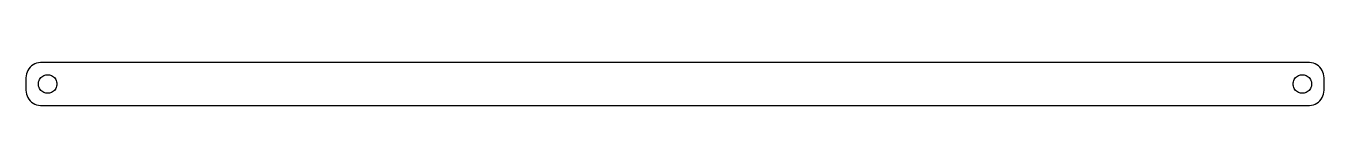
# Model space of a CAD drawing. Header units: metres. Extents: x -210 to 210, y 17 to 31.
import ezdxf

# ---------------------------------------------------------------- set-up
doc = ezdxf.new("R2010")
doc.units = ezdxf.units.M

msp = doc.modelspace()

# ---------------------------------------------------------------- linework, layer by layer
for p, q in [((-208.145, 29.4227), (-208.545, 28.9389)), ((-207.687, 29.8526), (-208.145, 29.4227)), ((-207.179, 30.2216), (-207.687, 29.8526)), ((-206.629, 30.5241), (-207.179, 30.2216)), ((-206.045, 30.7553), (-206.629, 30.5241)), ((-205.437, 30.9114), (-206.045, 30.7553)), ((-204.814, 30.9901), (-205.437, 30.9114)), ((204.814, 30.9901), (-204.814, 30.9901)), ((205.437, 30.9114), (204.814, 30.9901)), ((206.045, 30.7553), (205.437, 30.9114)), ((206.629, 30.5241), (206.045, 30.7553)), ((207.179, 30.2216), (206.629, 30.5241)), ((207.687, 29.8526), (207.179, 30.2216)), ((208.145, 29.4227), (207.687, 29.8526)), ((208.545, 28.9389), (208.145, 29.4227)), ((-209.461, 26.6267), (-209.5, 26)), ((-209.5, 26), (-209.5, 22)), ((-209.343, 27.2434), (-209.461, 26.6267)), ((-209.149, 27.8406), (-209.343, 27.2434)), ((-208.882, 28.4088), (-209.149, 27.8406)), ((-208.545, 28.9389), (-208.882, 28.4088)), ((-205.289, 25.1044), (-205.129, 25.4453)), ((-205.129, 25.4453), (-204.927, 25.7634)), ((-204.927, 25.7634), (-204.687, 26.0536)), ((-204.687, 26.0536), (-204.412, 26.3115)), ((-204.412, 26.3115), (-204.107, 26.533)), ((-204.107, 26.533), (-203.777, 26.7145)), ((-203.777, 26.7145), (-203.427, 26.8532)), ((-203.427, 26.8532), (-203.062, 26.9469)), ((-203.062, 26.9469), (-202.688, 26.9941)), ((-202.688, 26.9941), (-202.312, 26.9941)), ((-202.312, 26.9941), (-201.938, 26.9469)), ((-201.938, 26.9469), (-201.573, 26.8532)), ((-201.573, 26.8532), (-201.223, 26.7145)), ((-201.223, 26.7145), (-200.893, 26.533)), ((-200.893, 26.533), (-200.588, 26.3115)), ((-200.588, 26.3115), (-200.313, 26.0536)), ((-200.313, 26.0536), (-200.073, 25.7634)), ((-200.073, 25.7634), (-199.871, 25.4453)), ((-199.871, 25.4453), (-199.711, 25.1044)), ((199.711, 25.1044), (199.871, 25.4453)), ((199.871, 25.4453), (200.073, 25.7634)), ((200.073, 25.7634), (200.313, 26.0536)), ((200.313, 26.0536), (200.588, 26.3115)), ((200.588, 26.3115), (200.893, 26.533)), ((200.893, 26.533), (201.223, 26.7145)), ((201.223, 26.7145), (201.573, 26.8532)), ((201.573, 26.8532), (201.938, 26.9469)), ((201.938, 26.9469), (202.312, 26.9941)), ((202.312, 26.9941), (202.688, 26.9941)), ((202.688, 26.9941), (203.062, 26.9469)), ((203.062, 26.9469), (203.427, 26.8532)), ((203.427, 26.8532), (203.777, 26.7145)), ((203.777, 26.7145), (204.107, 26.533)), ((204.107, 26.533), (204.412, 26.3115)), ((204.412, 26.3115), (204.687, 26.0536)), ((204.687, 26.0536), (204.927, 25.7634)), ((204.927, 25.7634), (205.129, 25.4453)), ((205.129, 25.4453), (205.289, 25.1044)), ((208.882, 28.4088), (208.545, 28.9389)), ((209.149, 27.8406), (208.882, 28.4088)), ((209.343, 27.2434), (209.149, 27.8406)), ((209.461, 26.6267), (209.343, 27.2434)), ((209.5, 26), (209.461, 26.6267)), ((209.5, 22), (209.5, 26)), ((-209.5, 22), (-209.461, 21.3733)), ((-209.461, 21.3733), (-209.343, 20.7566)), ((-205.5, 24), (-205.476, 24.376)), ((-205.476, 23.624), (-205.5, 24)), ((-205.476, 24.376), (-205.406, 24.7461)), ((-205.406, 23.2539), (-205.476, 23.624)), ((-205.406, 24.7461), (-205.289, 25.1044)), ((-205.289, 22.8956), (-205.406, 23.2539)), ((-205.129, 22.5547), (-205.289, 22.8956)), ((-204.927, 22.2366), (-205.129, 22.5547)), ((-204.687, 21.9464), (-204.927, 22.2366)), ((-204.412, 21.6885), (-204.687, 21.9464)), ((-204.107, 21.467), (-204.412, 21.6885)), ((-203.777, 21.2855), (-204.107, 21.467)), ((-203.427, 21.1468), (-203.777, 21.2855)), ((-203.062, 21.0531), (-203.427, 21.1468)), ((-202.688, 21.0059), (-203.062, 21.0531)), ((-202.312, 21.0059), (-202.688, 21.0059)), ((-201.938, 21.0531), (-202.312, 21.0059)), ((-201.573, 21.1468), (-201.938, 21.0531)), ((-201.223, 21.2855), (-201.573, 21.1468)), ((-200.893, 21.467), (-201.223, 21.2855)), ((-200.588, 21.6885), (-200.893, 21.467)), ((-200.313, 21.9464), (-200.588, 21.6885)), ((-200.073, 22.2366), (-200.313, 21.9464)), ((-199.871, 22.5547), (-200.073, 22.2366)), ((-199.711, 22.8956), (-199.871, 22.5547)), ((-199.711, 25.1044), (-199.594, 24.7461)), ((-199.594, 23.2539), (-199.711, 22.8956)), ((-199.594, 24.7461), (-199.524, 24.376)), ((-199.524, 23.624), (-199.594, 23.2539)), ((-199.524, 24.376), (-199.5, 24)), ((-199.5, 24), (-199.524, 23.624)), ((199.5, 24), (199.524, 24.376)), ((199.524, 23.624), (199.5, 24)), ((199.524, 24.376), (199.594, 24.7461)), ((199.594, 23.2539), (199.524, 23.624)), ((199.594, 24.7461), (199.711, 25.1044)), ((199.711, 22.8956), (199.594, 23.2539)), ((199.871, 22.5547), (199.711, 22.8956)), ((200.073, 22.2366), (199.871, 22.5547)), ((200.313, 21.9464), (200.073, 22.2366)), ((200.588, 21.6885), (200.313, 21.9464)), ((200.893, 21.467), (200.588, 21.6885)), ((201.223, 21.2855), (200.893, 21.467)), ((201.573, 21.1468), (201.223, 21.2855)), ((201.938, 21.0531), (201.573, 21.1468)), ((202.312, 21.0059), (201.938, 21.0531)), ((202.688, 21.0059), (202.312, 21.0059)), ((203.062, 21.0531), (202.688, 21.0059)), ((203.427, 21.1468), (203.062, 21.0531)), ((203.777, 21.2855), (203.427, 21.1468)), ((204.107, 21.467), (203.777, 21.2855)), ((204.412, 21.6885), (204.107, 21.467)), ((204.687, 21.9464), (204.412, 21.6885)), ((204.927, 22.2366), (204.687, 21.9464)), ((205.129, 22.5547), (204.927, 22.2366)), ((205.289, 22.8956), (205.129, 22.5547)), ((205.289, 25.1044), (205.406, 24.7461)), ((205.406, 23.2539), (205.289, 22.8956)), ((205.406, 24.7461), (205.476, 24.376)), ((205.476, 23.624), (205.406, 23.2539)), ((205.476, 24.376), (205.5, 24)), ((205.5, 24), (205.476, 23.624)), ((209.343, 20.7566), (209.461, 21.3733)), ((209.461, 21.3733), (209.5, 22)), ((-209.343, 20.7566), (-209.149, 20.1594)), ((-209.149, 20.1594), (-208.882, 19.5912)), ((-208.882, 19.5912), (-208.545, 19.0611)), ((-208.545, 19.0611), (-208.145, 18.5773)), ((-208.145, 18.5773), (-207.687, 18.1474)), ((-207.687, 18.1474), (-207.179, 17.7784)), ((-207.179, 17.7784), (-206.629, 17.4759)), ((-206.629, 17.4759), (-206.045, 17.2447)), ((-206.045, 17.2447), (-205.437, 17.0886)), ((-205.437, 17.0886), (-204.814, 17.0099)), ((-204.814, 17.0099), (204.814, 17.0099)), ((204.814, 17.0099), (205.437, 17.0886)), ((205.437, 17.0886), (206.045, 17.2447)), ((206.045, 17.2447), (206.629, 17.4759)), ((206.629, 17.4759), (207.179, 17.7784)), ((207.179, 17.7784), (207.687, 18.1474)), ((207.687, 18.1474), (208.145, 18.5773)), ((208.145, 18.5773), (208.545, 19.0611)), ((208.545, 19.0611), (208.882, 19.5912)), ((208.882, 19.5912), (209.149, 20.1594)), ((209.149, 20.1594), (209.343, 20.7566))]:
    msp.add_line(p, q)

doc.saveas('drawing.dxf')
